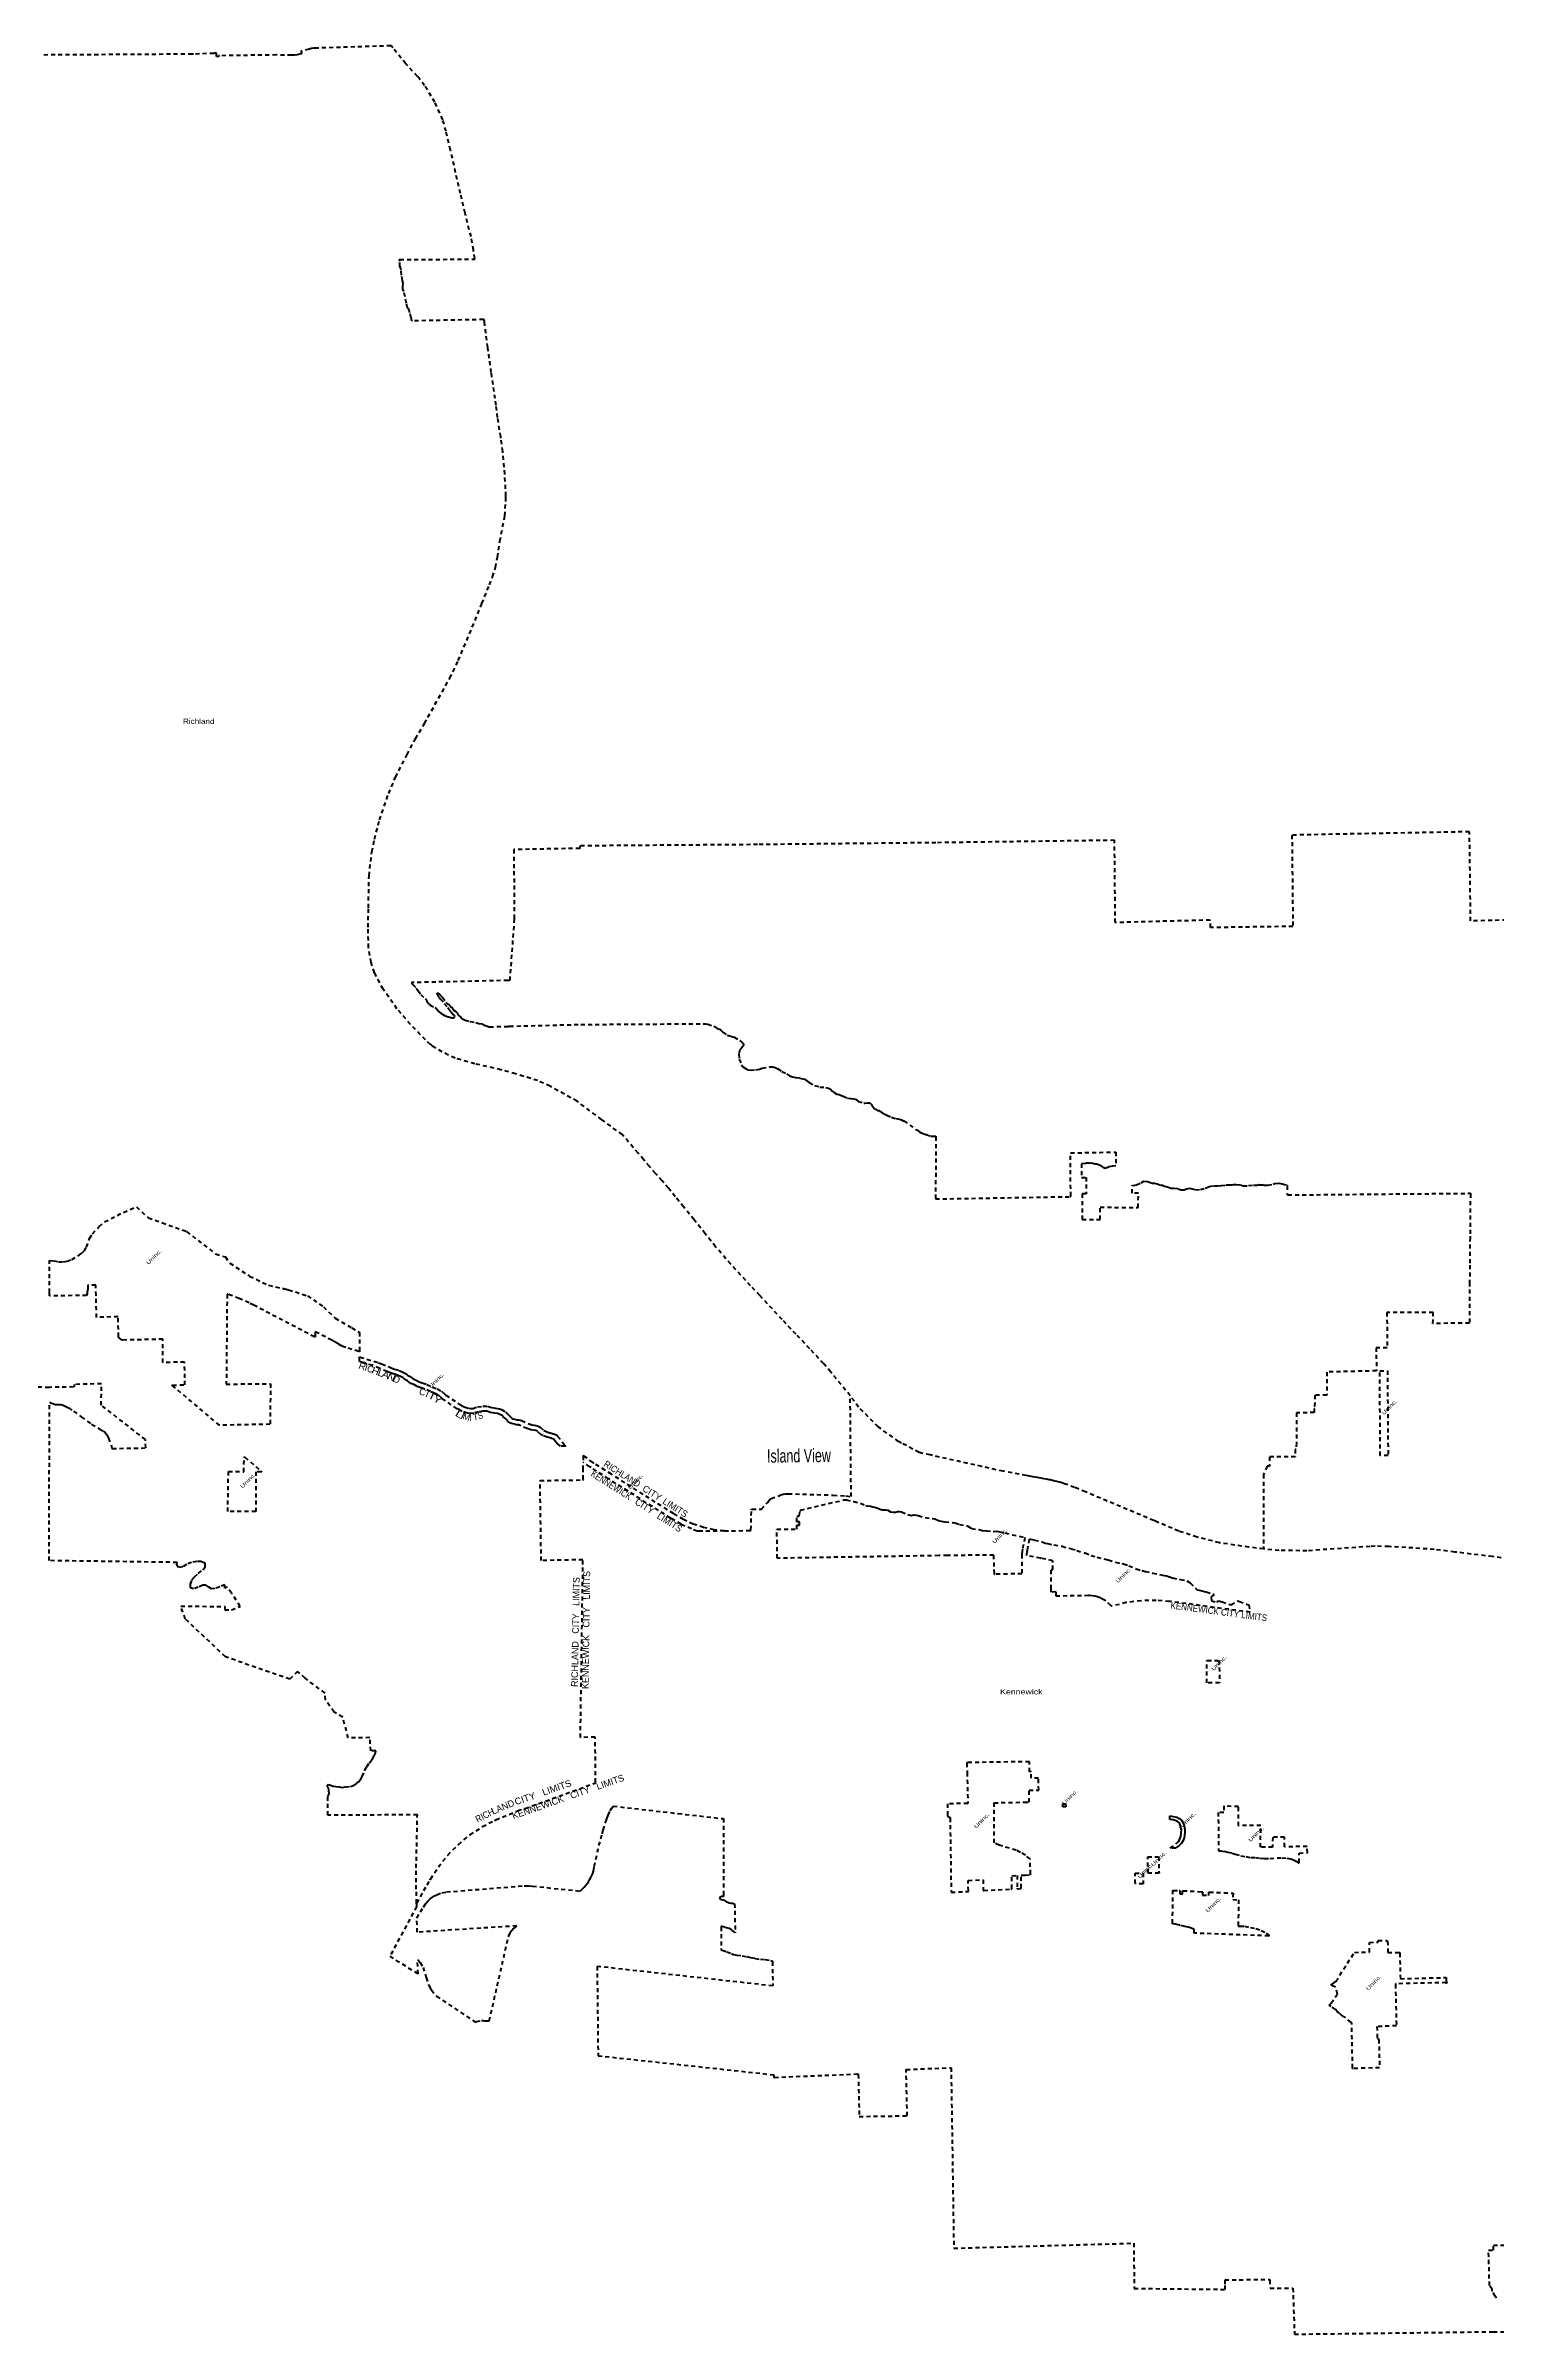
# Model space of a CAD drawing. Header units: feet. Extents: x -903180 to 1023491, y -707744 to 564635.
# Drawn here: x 429849 to 473327, y -484990 to -416418 of the extents above; entities that cross this region are included whole.
import ezdxf
from ezdxf.enums import TextEntityAlignment as Align

# ---------------------------------------------------------------- set-up
doc = ezdxf.new("R2010")
doc.units = ezdxf.units.FT
doc.header["$LTSCALE"] = 80
doc.header["$PDMODE"] = 32
doc.header["$PDSIZE"] = 40
doc.linetypes.add('SHORT_DASHED', pattern=[2.7, 1.5, -1.2])
doc.layers.add('13', color=7, linetype='SHORT_DASHED', lineweight=40)
for name, color, linetype in [('15', 7, 'Continuous'), ('16', 7, 'Continuous'), ('36', 7, 'Continuous')]:
    doc.layers.add(name, color=color, linetype=linetype)

msp = doc.modelspace()

# ---------------------------------------------------------------- linework, layer by layer
at = {"layer": '13'}
for p, q in [((440554.68, -423704.45), (440553.04, -423640.29)), ((442571.69, -445658.86), (442740.94, -445688.73)), ((454819.11, -448324.13), (454854.92, -448340.72)), ((465905.03, -450574.07), (466054.73, -450554.23)), ((441269.75, -456527.56), (441443.97, -456607.98)), ((456801.27, -460647.19), (457026.09, -460663.66)), ((450330.84, -472836.73), (450211.22, -472796.94))]:
    msp.add_line(p, q, dxfattribs=at)
for points in [[(440553.04, -423640.29), (440556.8, -423630.17), (440560.76, -423549.82), (440538.27, -423454.08), (440510.18, -423296.29), (440500.29, -423144.06), (440492.69, -423082.06), (440465.3, -423030.58), (440457.62, -422886.32), (440450.32, -422845.35), (440446.75, -422825.32), (440461.48, -422825.24), (442692.55, -422812.44), (442712.48, -422812.32), (442709.33, -422792.75), (442668.05, -422536.14), (442597.25, -422137.75), (442419.56, -421434.2), (442278.39, -420842.39), (441981.49, -419542.54), (441848.95, -418978.68), (441747.24, -418635.22), (441513.26, -418111.77), (441205.47, -417608.01), (440992.99, -417337.32), (440641.69, -416955.1), (440248.25, -416479.34), (440223.82, -416437.96), (440212, -416417.94), (440191.3, -416418.58), (437966.45, -416487.39), (437945.67, -416488.03), (437926.45, -416488.16), (437874.65, -416490.99), (437816.42, -416500.35), (437779.48, -416510.34), (437770.01, -416512.9), (437739.48, -416520.66), (437514.89, -416577.74), (437495.07, -416582.77), (437504.76, -416602.82), (437518.59, -416631.45), (437528.38, -416651.69), (437508.26, -416656.8), (437428.84, -416676.99), (437388.49, -416685.62), (437304.3, -416696.88), (437219.39, -416699.28), (436761.8, -416693.66), (435054.77, -416716.8), (435035.42, -416717.06), (435035.63, -416737.07), (434967.71, -416738.25), (434962.06, -416643.39), (434926.55, -416643.88), (434907.53, -416644.14), (434886.55, -416644.95), (434272.71, -416668.74), (434254.11, -416669.46), (434232.71, -416669.58), (429733.93, -416695.18)], [(453962.23, -456867.7), (453379.52, -456158.49), (453167.27, -455908), (452749.92, -455459.49), (452337.34, -455027.69), (451922.37, -454588.73), (451630.23, -454267.86), (451251.04, -453867.07), (450976.78, -453576.02), (450379.38, -452927.13), (449928.64, -452402.28), (449616.22, -452013.42), (449284.73, -451593.55), (448968.74, -451211.85), (448718.33, -450906.48), (448515.62, -450648.83), (448322.45, -450434.12), (448126.89, -450207.49), (447948.02, -449997.55), (447769.16, -449794.77), (447606.99, -449603.91), (447459.12, -449432.15), (447131.21, -449045.08), (446508.76, -448589.42), (445774.22, -448043.1), (444969.34, -447595.8), (444591.35, -447426.41), (443933.13, -447223.63), (443494.31, -447104.35), (442714.46, -446923.04), (442115.88, -446754.86), (441730.73, -446567.58), (441455.27, -446400.59), (441424.19, -446375.26), (441388.16, -446345.9), (441384.19, -446342.41), (441231.45, -446208.25), (440780.03, -445741.8), (440376.77, -445276.3), (439962.9, -444690.45), (439703.45, -444195.69), (439600.48, -443886.43), (439520.62, -443440), (439513.49, -442831.2), (439520.92, -442246.2), (439538.36, -441289.17), (439614.53, -440636.35), (439627.56, -440569.29), (439701.19, -440190.3), (439855.3, -439616.16), (439994.83, -439203.13), (440129.04, -438822.36), (440333.09, -438331.55), (440679.61, -437656.74), (440930.13, -437180.99), (441199.13, -436724.93), (441960.22, -435367.8), (442215.58, -434837.68), (442800.86, -433443.02), (442922.15, -433130.85), (443148.42, -432571.13), (443243.69, -432327), (443327.05, -432047.14), (443386.6, -431743.46), (443461.95, -431260.31), (443608.83, -430503.09), (443641, -429979.64), (443642.23, -429959.63), (443642.32, -429939.64), (443642.45, -429907.95), (443608.43, -429258.24), (443548.54, -428571.5), (443495.32, -428175.54), (443492.62, -428155.49), (443489.27, -428135.54), (443392.5, -427560.02), (443346.33, -427189.99), (443317.97, -426991.64), (443202.71, -426206.33), (443098.21, -425454.96), (442997.38, -424687.43), (442991.98, -424642.41), (442989.59, -424622.42), (442970.17, -424622.77), (440842, -424661.36), (440821.11, -424661.74), (440817.74, -424645.9), (440801.36, -424568.99), (440759.54, -424423.58), (440739.45, -424343.83), (440691.46, -424270.8), (440659.72, -424127.15), (440618.79, -423937.58), (440586.79, -423783.89), (440554.68, -423704.45)], [(475360.21, -442572.96), (472559.86, -442643.47), (472526.6, -439969.44), (467202.98, -440069.59), (467231.49, -442805.84), (464763.66, -442841.78), (464751.85, -442617.29), (461908.16, -442690.12), (461884.6, -440226.14), (456533.13, -440297.67), (451186.3, -440354.17), (445857.54, -440392.66), (445856.87, -440467.69), (443879.32, -440504.18), (443892.23, -442583.26), (443755.74, -444418.08), (443736.98, -444423.67), (443716.98, -444424.19), (443696.98, -444424.64), (440830.5, -444489.41), (440813.16, -444489.8), (440824.08, -444505.88), (440846.3, -444538.59), (440850.24, -444542.77), (440953.5, -444652.26), (440991.01, -444707.48), (441007.7, -444733.15), (441086.74, -444843.5), (441224.6, -444980.46), (441261.35, -445005.62), (441270.33, -445043.51), (441320.24, -445112.47), (441338.89, -445136.07), (441367.3, -445149.4), (441369.62, -445161.39), (441510.01, -445240.11), (441556.99, -445273.03), (441631.4, -445359.44), (441709.25, -445423.69), (441717.36, -445427.49), (441796.82, -445475.65), (441916.16, -445514.79), (442027.21, -445544.11), (442059.39, -445547.31), (442089.25, -445538.55), (442105.09, -445530.13), (442114.44, -445503.82), (442101.6, -445472.04), (442058.94, -445451.04), (442019.79, -445409.9), (441973.96, -445342.84), (441880.49, -445216.8), (441766.52, -445073.22), (441725.15, -445024.11), (441717.14, -445024.3), (441710.66, -445006.41), (441661.38, -444961.51), (441646.59, -444931.79), (441632.04, -444912.1), (441577.33, -444811.16), (441574.91, -444795.17), (441603.18, -444802.48), (441633.71, -444819.78), (441646.24, -444839.53), (441740.74, -444927.43), (441836.68, -445071.46), (441867.71, -445108.79), (441888.17, -445124.34), (441924.56, -445135.46), (441949.42, -445166.93), (441957.64, -445174.75), (441990.78, -445216.05), (442021.21, -445229.33), (442040.22, -445266.96), (442061.33, -445308.56), (442136.68, -445352.82), (442171.62, -445386.04), (442211.84, -445469.28), (442287.39, -445521.56), (442308.36, -445557.13), (442345.15, -445584.3), (442363.29, -445587.86), (442418.23, -445618.58), (442561.62, -445657.11), (442571.69, -445658.86)], [(442740.94, -445688.73), (442827.95, -445718.65), (442920.3, -445722.36), (442944.56, -445729.78), (442961, -445745.42), (442995.64, -445766.62), (443052.61, -445784.97), (443092.61, -445797.85), (443113.95, -445804.72), (443133.77, -445815.05), (443153.95, -445814.53), (443708.36, -445800.18), (443728.36, -445796.64), (443748.36, -445796.16), (445887.47, -445744.81), (449591, -445722.02), (449611, -445721.9), (449631, -445724.39), (449634.56, -445724.49), (449695.36, -445731.47), (449877.03, -445796.93), (449895.59, -445808.41), (449979.05, -445862.72), (450043.54, -445886.85), (450091.1, -445921.26), (450145.05, -445975.47), (450270.61, -446061.6), (450389.35, -446099.67), (450404.57, -446105.45), (450486.07, -446122.11), (450653.91, -446225.56), (450673.29, -446236.19), (450742.23, -446301.28), (450759.2, -446325.41), (450765.71, -446357.45), (450757.82, -446391.42), (450690.88, -446459.91), (450651.88, -446507.06), (450621.02, -446630.45), (450635.63, -446782.72), (450705.17, -446950.68), (450746.13, -447013.36), (450839.95, -447076.14), (450885.52, -447101.15), (450969.29, -447118.29), (451129.04, -447104.18), (451241.76, -447079.89), (451323.12, -447051.48), (451548.36, -447017.43), (451634.15, -447009.72), (451717.55, -447035.93), (451789.63, -447070.42), (451911.35, -447152.55), (452056.87, -447223.2), (452144.98, -447278.43), (452228.98, -447317.38), (452325.25, -447335.44), (452442.36, -447345), (452454.24, -447348.74), (452546.92, -447368.78), (452590.93, -447384.94), (452660.72, -447433.75), (452733.41, -447486.87), (452896.7, -447570.51), (453056.27, -447618.38), (453218.46, -447628.03), (453313.4, -447650.86), (453367.14, -447681.31), (453425.3, -447743.03), (453479.38, -447785.3), (453556.36, -447830.25), (453635.74, -447846.48), (453737.33, -447888.95), (453752, -447897.01), (453878.36, -447948.26), (453966.31, -447960.51), (453995.84, -447958.07), (454074.47, -447970.1), (454108.34, -447978.6), (454118.4, -447984.55), (454206.48, -448047.74), (454372.47, -448103.04), (454402.98, -448100.8), (454474.86, -448092.84), (454517.49, -448092.44), (454537.17, -448092.25), (454557.49, -448102.67), (454559.82, -448104.22), (454583.17, -448120.68), (454608.08, -448148.95), (454614.18, -448164.17), (454688.21, -448267.7), (454747.24, -448291.8), (454779.63, -448324.17), (454819.11, -448324.13)], [(454854.92, -448340.72), (454871.72, -448348.62), (454915.72, -448394.88), (454961.15, -448407.81), (455060.81, -448457.56), (455195.37, -448525.78), (455334.63, -448565.78), (455389.08, -448567.74), (455443.47, -448582.99), (455502.18, -448597.22), (455550.36, -448629.28), (455568.68, -448631.11), (455928.48, -448887.67), (455975.2, -448913.38), (456046.44, -448973.74), (456119.36, -449002.32), (456239.04, -449045.54), (456370.68, -449086.58), (456401.12, -449095.23), (456511.7, -449091.32), (456531.72, -449090.42), (456531.58, -449114.06), (456520.39, -450972.69), (460552.26, -450903.8), (460572.27, -450903.46), (460572.15, -450882.04), (460565.21, -449592.84), (461920.12, -449566.59), (461921.05, -449977.15), (461827.38, -449988.24), (461728.05, -450011.17), (461688.33, -450027.07), (461607.5, -450060.29), (461600.77, -450059.11), (461557.05, -450025.37), (461495.75, -449993.17), (461430.65, -449959.84), (461348.08, -449932.3), (461306.37, -449929.42), (461262.29, -449915.14), (461201.57, -449899.06), (461151.08, -449908.25), (461124.25, -449904.75), (461045.13, -449899.8), (461016.38, -449908.26), (460894.81, -449922.67), (460894.54, -450328.28), (461039.54, -450325.97), (461039.09, -450821.04), (460911.26, -450823.08)], [(462600.38, -450796.18), (462412.82, -450799.17), (462411.62, -450558.79), (462457.56, -450566.49), (462547.19, -450551.47), (462684.45, -450486.17), (462762.15, -450434.86), (462764.41, -450434.4), (462845.06, -450448.82), (462870.3, -450442.48), (462879.65, -450445.46), (462950.05, -450479.3), (463028.27, -450498.11), (463080.75, -450500.08), (463161.64, -450518.95), (463285.03, -450558.49), (463323.18, -450558.47), (463382.72, -450588.18), (463515.72, -450625.47), (463580.89, -450650.49), (463660.27, -450650.43), (463790.67, -450664.41), (463876.06, -450696.35), (463948.36, -450696.29), (463976.03, -450696.27), (464038.7, -450670.67), (464093.46, -450660.66), (464143.72, -450652.68), (464176.15, -450663.88), (464313.24, -450698.61), (464457.67, -450691.14), (464604.52, -450650.34), (464717.15, -450603.6), (464853.15, -450576.98), (464931.78, -450575.31), (464965.21, -450581.97), (465095.95, -450570.39), (465227.75, -450552.97), (465236.41, -450550.49), (465320.62, -450548.7), (465413.43, -450548.62), (465449.48, -450540.11), (465530.59, -450536.78), (465628.16, -450551.43), (465692.42, -450560.07), (465744.43, -450578.93), (465905.03, -450574.07)], [(466054.73, -450554.23), (466148.66, -450556.38), (466200.54, -450539.04), (466224.31, -450546.53), (466279.97, -450544.25), (466318.07, -450551.84), (466332.41, -450551.83), (466366.5, -450559.82), (466484, -450559.72), (466636.29, -450530.04), (466694.78, -450507.7), (466806.33, -450494.72), (466905.83, -450519.93), (467036.83, -450555.75), (467043.48, -450556.49), (467063.49, -450562.92), (467063.27, -450583.58), (467060.6, -450832.12), (467060.39, -450852.11), (467079.3, -450851.94), (472531.8, -450803.26), (472551.79, -450803.08), (472551.63, -450821.84), (472541.05, -452083.86), (472540.88, -452103.86), (472540.72, -452123.86), (472534.14, -452960.93), (472529.04, -453451.1), (472528.83, -453471.1), (472522.51, -454689.88), (471429.37, -454705.22), (471435.8, -454371.46), (470051.07, -454376.85), (470057.34, -455429.39), (469728.75, -455431.72), (469736.04, -456124.1), (468248.51, -456159.25), (468245.69, -456848.09), (467889.85, -456853.46), (467882.34, -457254), (467872.01, -457254.61), (467871.58, -457373.36), (467335.72, -457384.2), (467334.98, -458277.83), (467334.45, -458477.87), (467304.45, -458478.34), (467303.87, -458694.91), (466534.55, -458703.34), (466535.24, -458978.35), (466460.25, -458979.37), (466345.89, -459230.94), (466351.53, -461460.2)], [(460911.26, -450823.08), (460917.75, -451587.47), (461455.64, -451585.01), (461455.64, -451221.41), (462593.64, -451227.28), (462600.38, -450796.18)], [(435053.72, -457753.95), (433652.01, -456567.79), (433632.57, -456551.34), (433652.01, -456550.95), (434013.64, -456543.79), (434011.88, -455861.52), (433358.79, -455872.08), (433361.54, -455176.27), (432150.01, -455199.91), (432128.93, -455200.32), (432110.01, -455184.22), (432050.28, -455133.39), (432031.24, -455117.19), (432030.74, -455096.37), (432016.38, -454501.17), (431371.5, -454521.32), (431356.39, -453861.33), (431349.63, -453557.38), (431113.3, -453559.97), (431111.56, -453614.05), (431107.07, -453670.72), (431101.58, -453713.97), (431094.17, -453763.56), (431086.31, -453800.87), (431077.9, -453839.02), (431071.3, -453864.49), (429964.3, -453876.77), (429963.44, -453815.51), (429963.16, -453795.51), (429963.16, -453775.51), (429963.34, -452818.46), (430087.66, -452826.75), (430226.33, -452853.43), (430379.52, -452853.43), (430489.8, -452835.04), (430625.37, -452787.85), (430812.17, -452685.9), (430898.86, -452616.51), (430995.33, -452532.03), (431065.78, -452416.66), (431163.95, -452152.62), (431249.21, -452019.91), (431451.22, -451798.6), (431612.13, -451660.81), (432175.07, -451374.04), (432564.38, -451209.06), (432923.99, -451536.18), (434072.29, -451949.18), (434938.63, -452619.79), (435232.06, -452708.46), (435362.87, -452893.29), (435959.23, -453286.8), (436527.39, -453557.82), (436970.94, -453659.22), (436990.94, -453663.8), (437010.94, -453668.37), (437126.14, -453694.7), (437691.22, -453874.48), (438173.01, -454201.68), (438524.01, -454549.03), (439019.37, -454831.87), (439250.89, -454970.55), (439251.14, -455527.83), (439251.15, -455548.61), (439231.15, -455542.49), (438839.41, -455422.8), (438820.75, -455417.1), (438799.41, -455409.38), (438775.85, -455400.85), (438696.13, -455364.44), (438640.66, -455331.7), (438620.7, -455319.92), (438600.66, -455307.09), (438579.15, -455293.31), (438462.42, -455229.42), (438440.84, -455217.6), (438422.42, -455207.98), (437947.08, -454959.69), (437927.08, -454949.24), (437927.09, -454970.82), (437927.15, -455096.94), (437927.16, -455118.52), (437904.13, -455106.49), (436126.72, -454178.04), (436106.72, -454167.54), (436086.72, -454157.08), (435946.76, -454083.9), (435683.46, -453973.1), (435666.35, -453965.9), (435643.46, -453957.18), (435302.95, -453827.38), (435284.52, -453820.36), (435284.34, -453839.76), (435260.23, -456520.22), (436583.89, -456508.64)], [(445435.11, -458382.24), (445415.58, -458382), (445274.98, -458380.21), (445219.72, -458333.02), (445164.51, -458289.23), (445119.28, -458231.1), (445105.77, -458201.82), (445090.35, -458184.85), (445078.79, -458173.45), (445006.22, -458145.49), (445002.24, -458143.96), (444879.8, -458110.79), (444746.37, -458060.25), (444692.01, -458029.72), (444584.88, -457933.96), (444540.11, -457912.69), (444460.88, -457895.68), (444389.46, -457885.7), (444283.46, -457853.41), (444049.93, -457753.89), (444039.46, -457750.01), (444019.44, -457742.58), (443999.46, -457743.72), (443995.58, -457743.94), (443987.71, -457745.23), (443969.45, -457748.21), (443947.71, -457740.58), (443903.37, -457725.03), (443809.28, -457702.76), (443755.15, -457677.48), (443702.48, -457642.94), (443689.01, -457613.88), (443638.08, -457563.72), (443634.88, -457560.57), (443558.02, -457499.6), (443532.29, -457465.87), (443440.64, -457419.21), (443410.52, -457405.92), (443302.51, -457386.6), (443183.13, -457370.74), (443071, -457334.91), (442954.74, -457333.99), (442822.22, -457349.7), (442679.09, -457395.18), (442587.74, -457403.26), (442485.88, -457387.81), (442333.89, -457344.98), (442224.87, -457282.96), (442208.7, -457273.76), (442184.87, -457257.74), (441716.95, -456943.24), (441716.5, -456942.8), (441623.82, -456857.01), (441516.57, -456801.69), (441383.25, -456745.16), (441215.27, -456667.62), (441091.42, -456628), (440980.95, -456594.24), (440882.87, -456536.8), (440790.5, -456497.73), (440694.24, -456426.15), (440692.88, -456425.26), (440615.8, -456384.16), (440566.9, -456336), (440482.53, -456297.27), (440389.25, -456248.66), (440261.13, -456213.36), (440172.95, -456186.11), (440079.32, -456143.27), (439858.18, -456052.73), (439640.88, -455954.84), (439474.76, -455919.39), (439403.27, -455881.84), (439271.28, -455845.11), (439251.28, -455839.54), (439251.27, -455821.29), (439251.23, -455726.21), (439251.22, -455705.48), (439271.22, -455711.59), (439818.96, -455878.94), (439917.42, -455914.89), (440138.96, -456005.61), (440226.51, -456045.67), (440303.21, -456069.36), (440444.45, -456108.28), (440548.53, -456162.51), (440653.4, -456210.66), (440705.56, -456262.02), (440769.48, -456296.1), (440780.22, -456303.15), (440865.54, -456366.61), (440950.27, -456402.44), (441041.59, -456455.92), (441136.2, -456484.84), (441269.75, -456527.56)], [(439747.2, -467512.82), (439591.58, -467513.71), (439563.81, -467113.83), (438917.34, -467122.12), (438749.36, -466500.37), (438488.83, -466347.96), (438234.16, -465981.54), (438220.2, -465777.8), (437623.86, -465332.49), (437399.5, -465132.14), (437164.44, -465364.36), (435234.07, -464691.71), (434032.15, -463559.36), (433897.95, -463170.82), (435219.63, -463185.28), (435219, -463286.58), (435418.94, -463284.69), (435676.47, -463180.21), (435420.84, -462782.6), (435276.86, -462596.07), (435216.15, -462634.46), (435214.4, -462531.64), (435067.64, -462593.75), (434931.12, -462640.08), (434820.45, -462657.91), (434737.1, -462601.1), (434651.71, -462542.31), (434556.99, -462543.84), (434416.58, -462602.27), (434278.06, -462650.64), (434191.01, -462619.96), (434187.77, -462519.73), (434230.49, -462386.66), (434312.09, -462299.09), (434421.69, -462195.03), (434557.46, -462086.53), (434629, -462001.13), (434627.63, -461888.84), (434516.16, -461840.5), (434374.97, -461834.76), (434216.08, -461865.4), (434071.64, -461923.91), (433957.58, -461993.94), (433822.84, -462020.19), (433773.48, -461940.75), (433786.89, -461863.02), (429948.28, -461810.01), (429961.57, -457064.39), (429995.38, -457078.89), (430064.22, -457104.68), (430108.1, -457119.18), (430144.5, -457127.74), (430197.47, -457129.65), (430217.41, -457131.06), (430250.42, -457130.66), (430296.31, -457132.67), (430308.39, -457135.09), (430315.23, -457135.49), (430338.98, -457140.73), (430366.36, -457150), (430430.77, -457182.59), (430526.19, -457235.41), (430682.52, -457330.89), (430914.99, -457500.53), (431221.76, -457724.52), (431453.01, -457856.05), (431568.74, -457927.15), (431627.62, -457969.82), (431678.37, -458036.86), (431724.57, -458141.48), (431822.44, -458386.31), (431825.08, -458450.23), (431845.78, -458449.89), (432847.1, -458433.6), (432835.21, -458183.36), (431511.48, -457149.83), (431519.42, -456508.9), (430700.52, -456529.05), (430699.69, -456585.19), (430699.39, -456605.17), (430678.16, -456605.53), (429962.25, -456617.81), (429949.39, -456619.04), (428667.57, -456605.49)], [(436583.89, -456508.64), (436574.79, -457723.56), (435053.72, -457753.95)], [(441443.97, -456607.98), (441580.33, -456665.79), (441710.74, -456733.07), (441800.26, -456815.93), (441816.8, -456831.4), (441840.26, -456847.08), (442269.86, -457134.21), (442287.58, -457146.06), (442309.86, -457158.73), (442392.17, -457205.56), (442517.6, -457240.91), (442592.44, -457252.26), (442649.41, -457247.22), (442790.4, -457202.42), (442946.46, -457183.93), (443094.96, -457185.09), (443216.09, -457223.8), (443325.61, -457238.36), (443454.62, -457261.42), (443505, -457283.65), (443630.83, -457347.71), (443665.92, -457393.74), (443734.36, -457448.03), (443743.3, -457456.82), (443813.65, -457526.1), (443820.56, -457541), (443828.39, -457546.14), (443858.8, -457560.34), (443945.59, -457580.87), (443951.97, -457583.11), (443973.38, -457590.63), (443991.97, -457589.28), (444030.27, -457586.61), (444105.45, -457614.51), (444334.86, -457712.27), (444421.9, -457738.78), (444487.04, -457747.88), (444588.67, -457769.71), (444668.74, -457807.72), (444779.77, -457906.96), (444810.03, -457923.97), (444926.08, -457967.93), (445037.02, -457997.98), (445060.7, -458005.74), (445077.02, -458012.02), (445144.99, -458038.21), (445165, -458047.17), (445179.46, -458067.17), (445189.2, -458080.64), (445418.81, -458362.25), (445435.11, -458382.24)], [(450190.81, -460918.88), (450966.77, -460907.19), (450986.75, -460906.89), (450987.18, -460885.89), (450999.47, -460290.23), (450999.89, -460269.69), (451019.88, -460269.77), (451298.97, -460270.84), (451482, -460064.48), (451554.87, -459978.84), (451576.08, -459955.29), (451592.89, -459949.16), (451821.21, -459865.8), (451885.72, -459840.61), (451952.5, -459822.3), (452020.84, -459811.07), (452062.04, -459808.42), (452082.04, -459807.14), (452102.04, -459805.79), (453412.74, -459846.61), (453439.63, -459847.44), (453452.74, -459848.15), (453830.56, -459868.58), (453989.69, -459889.03), (453962.23, -456867.7)], [(466351.53, -461460.2), (465915.66, -461408.22), (465027.41, -461273.17), (464360.43, -461107.04), (463808.09, -460923.23), (463112.59, -460631.57), (463059.84, -460609.34), (461014.77, -459750.24), (460689.82, -459617.7), (460389.47, -459506.34), (460308.44, -459476.45), (460237.1, -459459.22), (460153.59, -459438.88), (460058.51, -459415.73), (459957.16, -459391.76), (459926.14, -459384.08), (459846.99, -459369.94), (459766.97, -459355.4), (459689.79, -459341.4), (459627.61, -459330.63), (459573.63, -459320.93), (459499.41, -459307.74), (459433.66, -459296.03), (459347.05, -459280.82), (459238.43, -459261.02), (458549.74, -459131.27), (457905.23, -458989.96), (456354.29, -458642.58), (456028.36, -458569.41), (455502.77, -458286.61), (455412.96, -458240.67), (454806.23, -457806.79), (454213.79, -457210.58), (453962.23, -456867.7)], [(450190.81, -460918.88), (450178.7, -460917.51), (449880.79, -460883.91), (449565.3, -460814.52), (449258.8, -460712.52), (448964.63, -460579.05), (448704.86, -460426.6), (448686.18, -460415.64), (448664.86, -460402.1), (446805.58, -459221.74), (446289.45, -458895.58), (446273.04, -458885.15), (446249.45, -458868.14), (445981.02, -458674.61), (445961.05, -458659.87), (445960.74, -458681.72), (445958.19, -458860.52)], [(440965.38, -472094.7), (440977.43, -472072.85), (441276.92, -471530.01), (441361.98, -471385.43), (441374.28, -471364.52), (441386.54, -471345.43), (441617.89, -470985.07), (441899.85, -470633.13), (442217.05, -470312.59), (442566.02, -470026.97), (442942.94, -469779.38), (443295.36, -469595.87), (443315.79, -469585.23), (443335.36, -469577.19), (443987.21, -469309.14), (444188.89, -469241.76), (444219.87, -469235.16), (446309.34, -468477.4), (446329.34, -468469.92), (446330.88, -468449.92), (446317.79, -467103.33), (445875.41, -467105.57), (445950.71, -461784.39), (444699.28, -461807.93), (444665.42, -459408.27), (445943.09, -459391.64), (445963.02, -459391.38), (445962.45, -459371.38), (445955.3, -459118.54), (445954.78, -459100.16), (445955.08, -459078.54), (445958.19, -458860.52)], [(450190.81, -460918.88), (449417.91, -460930.52), (449398.86, -460930.81), (449377.91, -460923.35), (449204.08, -460861.48), (448894.66, -460721.09), (448619.1, -460559.38), (448599.1, -460549.88), (448579.1, -460537.18), (446719.96, -459356.9), (446192.93, -459023.85), (446172.92, -459010.49), (446152.93, -458996.52), (445979.7, -458875.54), (445958.19, -458860.52)], [(459107.31, -461629.31), (459109.94, -462200.51), (458303.25, -462221.23), (458283.34, -462221.74), (458282.74, -462198.26), (458268.52, -461641.95), (456874.56, -461657.39), (456616.08, -461660.25), (451777.35, -461738.05), (451763.89, -460871.81), (452361.45, -460862.3), (452364.33, -460750.17), (452446.24, -460748.34), (452442.21, -460648.42), (452360.5, -460650.32), (452358.6, -460480.17), (452433.95, -460478.28), (452460.36, -460338.41), (452474.64, -460296.87), (453775.2, -459992.3), (453795.15, -459987.6), (453815.2, -459989.45), (453843.25, -459992.02), (454068.29, -460036.57), (454273.3, -460087.27), (454420.25, -460154.43), (454468.52, -460170.14), (454570.9, -460179.46), (454642.67, -460202.55), (454731.66, -460222.33), (454790.99, -460242.1), (454862.49, -460271.67), (454918.8, -460289.33), (455045.21, -460292.45), (455089.42, -460302.17), (455165.96, -460343.75), (455174.04, -460349.71), (455255.72, -460360.76), (455285.39, -460360.76), (455324.58, -460360.69), (455394.64, -460340.15), (455442.76, -460335.8), (455497.05, -460351.47), (455694.21, -460426.29), (455788.71, -460453.71), (455832.76, -460443.37), (455882.84, -460433), (456001.43, -460462.25), (456206.5, -460520.98), (456433.39, -460547.47), (456499.68, -460559.04), (456590.27, -460600.52), (456600.35, -460606.47), (456688.79, -460629.91), (456801.27, -460647.19)], [(457026.09, -460663.66), (457102.43, -460679.17), (457241.19, -460722.33), (457444.09, -460761.01), (457484.31, -460772.77), (457564.97, -460828.36), (457599.18, -460842.16), (457814.13, -460880.77), (457930.66, -460904.02), (458053.14, -460917.21), (458245.89, -460937.93), (458261.93, -460937.81), (458356.17, -460931.13), (458444.54, -460944.56), (458605.31, -460981.54), (458816.35, -461034.21), (459029.32, -461074.85), (459195.4, -461118.9), (459125.65, -461467.64), (459115.37, -461527.29), (459108.25, -461614.87), (459107.31, -461629.31)], [(459253.16, -461658.2), (459254.83, -461624.72), (459263.85, -461548.91), (459273.13, -461495.1), (459339.83, -461161.58), (459363.04, -461168.78), (459487.59, -461191.98), (459692.55, -461234.68), (459805.26, -461284.03), (459877.6, -461299.57), (460070.47, -461336.33), (460311.54, -461380.78), (460574.87, -461451.14), (460586.92, -461453.06), (460753.83, -461506.05), (460970.99, -461572.72), (461001.11, -461576.52), (461180.22, -461651.49), (461357.19, -461708.42), (461696.83, -461788.28), (461915.97, -461850.93), (462102.91, -461899.77), (462157.14, -461909.42), (462314.02, -461962.47), (462537.43, -462059.18), (462704.32, -462110.17), (462808.81, -462133.51), (463015.79, -462180.2), (463035.9, -462186.08), (463232.79, -462224.82), (463319.23, -462248.29), (463443.77, -462269.49), (463534.21, -462290.92), (463624.77, -462328.39), (463862.55, -462373.56), (464055.37, -462415.58), (464154.25, -462474.91), (464361.89, -462687.5), (464425.96, -462695.85), (464552.59, -462729.06), (464572.67, -462730.93), (464636.96, -462744.52), (464830.02, -462807.36), (464875.39, -462820.58), (464784.29, -462899.15), (464788.45, -463011.36), (464958.74, -463061.24), (464967.05, -463036.3), (465004.43, -463011.36), (465112.42, -463040.46), (465374.09, -463131.89), (465578.31, -463017.93), (465630.16, -463034.44), (465843.41, -463115.19), (465907.7, -463137.71)], [(469547.12, -461385.59), (467815.37, -461502.51), (467652.5, -461515.39), (466816.76, -461502.53), (466351.53, -461460.2)], [(483363.89, -465709.16), (483183.58, -465576.42), (482624.92, -465095.48), (482002.16, -464635.86), (481025.4, -464100.28), (480228.62, -463714.38), (478691.2, -463040.2), (477701.5, -462684.07), (475782.28, -462145), (475127.88, -462002.87), (473905.45, -461788.84), (473217.17, -461690.5), (472082.52, -461551.24), (471470.25, -461476.08), (470615.11, -461416.75), (470107.18, -461390.1), (469697.94, -461378.17), (469547.12, -461385.59)], [(465907.7, -463137.71), (465950.29, -463354.67), (463567.84, -463034.5), (463547.97, -463031.83), (463527.84, -463030.29), (463129.78, -462999.92), (462681.58, -463011.2), (462237.02, -463069.27), (461815.75, -463169.96), (461795.94, -463174.69), (461775.75, -463155.52), (461620.27, -463023.25), (461601.22, -463007.05), (461580.27, -462993.6), (461528.45, -462960.63), (461453.9, -462923.53), (461375.88, -462894.42), (461295.25, -462873.63), (461212.89, -462861.38), (461149.1, -462858.64), (461129.68, -462857.8), (461109.1, -462858.16), (460139.84, -462874.97), (460139.28, -462748.48), (459989.29, -462751.9), (459988.84, -462651.88), (459986.96, -462080.24), (460040.55, -462080.44), (460035.29, -461812.03), (459684.53, -461743.63), (459664.54, -461739.67), (459253.16, -461658.2)], [(440965.38, -472094.7), (440964.9, -472072.85), (440955.71, -471659.06), (440952.91, -471019.4), (440988.32, -469427.53), (438300.2, -469437.91), (438299.15, -468880.82), (438342.49, -468797.86), (438330.51, -468688.26), (438321.96, -468616.34), (438290.29, -468582.95), (438294.57, -468535.86), (438321.96, -468521.3), (438384.43, -468533.29), (438459.75, -468563.26), (438540.42, -468578.83), (438646.54, -468585.68), (438742.39, -468602.8), (438838.23, -468585.68), (438982.01, -468575.4), (439047.05, -468554.85), (439166.86, -468486.36), (439218.21, -468438.41), (439218.21, -468438.41), (439290.09, -468359.64), (439331.17, -468274.03), (439406.48, -468099.36), (439468.1, -467989.77), (439543.41, -467880.18), (439594.75, -467821.96), (439656.37, -467732.92), (439690.6, -467657.57), (439731.68, -467578.8), (439747.2, -467512.82)], [(440965.38, -472094.7), (440965.59, -472176.89), (440163.32, -473664.8), (441009.03, -474189.67), (440992.52, -473763.94), (441074, -473850.21), (441160.93, -473998.08), (441252.24, -474303.96), (441325.81, -474521.3), (441366.91, -474608.8), (441406.94, -474673.61), (441539.98, -474837.85), (441558.45, -474862.54), (442721.8, -475636.85), (442756.78, -475623.45), (442910.78, -475591.88), (442959.28, -475591.88), (443000.11, -475601.42), (443064.84, -475603.39), (443126.59, -475601.24), (443142.7, -475599.45), (443717.04, -473085.07), (443741.07, -473024.12), (443767.05, -472968.04), (443801.22, -472913.33), (443828.56, -472877.77), (443853.17, -472853.15), (443885.97, -472821.69), (443926.62, -472787.76), (443964.61, -472755.78), (440982.44, -472942.69), (440972.97, -472520.07), (441168.85, -472195.03), (441229.25, -472096.9), (441305.4, -472009.21), (441370.05, -471947.39), (441440.45, -471891.32), (441502.23, -471852.51), (441566.88, -471819.44), (441722.05, -471761.94), (441859.97, -471736.06), (444192.14, -471553.59), (444314.61, -471549.89), (444441.05, -471561.39), (445863.16, -471711.33), (445903.28, -471676.04), (445945.66, -471637.23), (445992.35, -471589.79), (446036.89, -471538.03), (446079.28, -471484.12), (446117.35, -471432.37), (446160.09, -471358.7), (446190.26, -471308.38), (446218.99, -471243.69), (446246.29, -471180.43), (446268.2, -471117.54), (446291.32, -470971.62), (446430.88, -470349.53), (446531.11, -469993.31), (446561.31, -469884.04), (446627.4, -469654.02), (446663.31, -469543.32), (446710.01, -469436.23), (446764.6, -469311.15), (446806.27, -469234.96), (446857.25, -469163.91), (448801.99, -469388.07), (450160.51, -469540.72), (450163.79, -471752.38), (450164.89, -471877.68), (450110.22, -471876.77), (450082.04, -471884.12), (450056.31, -471893.93), (450050.19, -471906.19), (450048.96, -471925.81), (450053.86, -471940.52), (450066.11, -471950.33), (450073.47, -471955.23), (450116.35, -471966.26), (450148.2, -471976.07), (450189.86, -471988.33), (450213.14, -472001.82), (450231.52, -472017.75), (450246.22, -472028.79), (450294, -472044.73), (450334.43, -472061.89), (450395.69, -472071.7), (450436.12, -472077.83), (450497.73, -472090.93), (450513.78, -472941.97), (450514.21, -472964.69), (450494.16, -472942.47), (450492.39, -472940.51), (450395.41, -472862.53), (450330.84, -472836.73)], [(450211.22, -472796.94), (450118.72, -472772.62), (450098.73, -472767.36), (450098.44, -472787.89), (450088.86, -473472.29), (450128.01, -473484.1), (450261.72, -473530.3), (450408.85, -473582.77), (450466.62, -473606.9), (450564.13, -473630.83), (450724.12, -473648.73), (450861.48, -473673.57), (450981.55, -473704.75), (451115.95, -473728.83), (451274.22, -473753.07), (451274.95, -473753.19), (451413.71, -473757.99), (451571.56, -473794.68), (451611.03, -473806.41), (451631.64, -473810.56), (451631.89, -473830.44), (451641.15, -474552.89), (446376.18, -473969.27), (446405.3, -476643.86), (451672.88, -477218.18), (451673.77, -477272.82), (451674.02, -477293.59), (451694.01, -477292.78), (454183.15, -477192.11), (454204.4, -477191.25), (454204.84, -477211.3), (454231.84, -478463.87), (455670.88, -478446.54), (455638.86, -477059.17), (456985.38, -477003.72), (457067.91, -482412.63), (462463.17, -482262.85), (462473.93, -483617.41), (465197.46, -483646.63), (465197.49, -483487.68), (465200.11, -483361.9), (465193.82, -483355.66), (466519.07, -483354.52), (466539.07, -483354.5), (466539.81, -483374.49), (466548.46, -483608.34), (467231.71, -483607.75), (467279.1, -484990.15), (473214.48, -484915.25), (473236, -484914.98), (473568.1, -484913.42)], [(473336.6, -483909.65), (473299.08, -483844.8), (473204.11, -483696.14), (473202.26, -483643.7), (473124.53, -483533.59), (473097.84, -482469.23), (473247.66, -482470.16), (473242.03, -482320.12), (475487.8, -482334.03)]]:
    msp.add_lwpolyline(points, dxfattribs=at)
for points in [[(469837.39, -456123.34), (470064.99, -456120.65), (470085.09, -458655.15), (469849.16, -458663.8)], [(436141.29, -459145.8), (436141.36, -460336.27), (435306.32, -460341.49), (435323.89, -459135.76), (435783.17, -459145.58), (435796.66, -458720.06), (435797.37, -458697.64), (435817.29, -458714.49), (436306.39, -459128.36), (436325.9, -459144.87), (436306.39, -459144.97)], [(464650.16, -464804.98), (464670.16, -464804.73), (465023.58, -464800.34), (465031.88, -465468.3), (464654.36, -465472.35), (464650.29, -464825.13)], [(456987.77, -471746.76), (457483.79, -471720.68), (457504.3, -471719.6), (457504.11, -471699.63), (457501.21, -471389.71), (457942.99, -471374.78), (457950.02, -471676.2), (457950.49, -471696.14), (457969.35, -471695.15), (458787.29, -471652.13), (458808.42, -471651.02), (458808.51, -471631.08), (458810.23, -471252.71), (458968.95, -471243.37), (458965.69, -471622.82), (458965.52, -471642.76), (458984.43, -471641.77), (459064.49, -471637.55), (459086.6, -471636.39), (459086.68, -471616.5), (459088.08, -471236.73), (459206.53, -471230.67), (459367.36, -471225.33), (459366.13, -471198.23), (459353.21, -470745.81), (459214.24, -470634.09), (459066.15, -470555.35), (458941.38, -470486.75), (458429.44, -470337.29), (458277.94, -470262.4), (458274.43, -469139.78), (458274.43, -469064.78), (459178.82, -469047.86), (459326.36, -469048.18), (459323.56, -468690.05), (459611.59, -468689.62), (459604.98, -468329.85), (459389.86, -468333.03), (459388.17, -468133.03), (459338.18, -468133.76), (459335.64, -467833.77), (457471.45, -467861.27), (457459.78, -467861.44), (457460.18, -467881.56), (457465.75, -468161.37), (457487.16, -469083.17), (456876.85, -469097.71), (456878.86, -469449.07), (456879.13, -469469.92), (456897.15, -469477.61), (456936.78, -469494.53), (456956.78, -469503.07), (456957.06, -469522.91)], [(460354.55, -469189.05), (460340.57, -469189.35), (460337.22, -469094.79), (460420.36, -469093.59), (460421.91, -469187.6)], [(463551.31, -470425.48), (463754.46, -470280.33), (463798.86, -470226.1), (463832.13, -470173.91), (463871.39, -470074.58), (463885.37, -469971.28), (463889.26, -469879.04), (463875.98, -469802.88), (463844.11, -469700.38), (463824.19, -469667.64), (463762.43, -469618.63), (463704.62, -469591.72), (463638, -469577.78), (463576.31, -469568.88), (463542.36, -469566.21), (463544.79, -469458.65), (463645.91, -469473.49), (463755.15, -469497.33), (463823.75, -469535.96), (463890.79, -469591.3), (463941.46, -469662.39), (463973.97, -469758.56), (463991.34, -469863.8), (463992.51, -469950.02), (463983.54, -470033.25), (463972.57, -470116.48), (463941.36, -470197.74), (463893.97, -470272.03), (463822.08, -470343.51), (463718.14, -470421.24)], [(467416.25, -470876.04), (467422.1, -470856.08), (467422.1, -470572.19), (467664.95, -470565.36), (467660.7, -470372.87), (466979.77, -470385.35), (466982.32, -470094.36), (466625.9, -470096.09), (466622.46, -470391.98), (466259.51, -470393.17), (466269.3, -469741.9), (465598.88, -469753.27), (465601.31, -469174.39), (465164.52, -469169.78), (465166.62, -469354.15), (464993.62, -469353.11), (465004.78, -470488.43), (465004.97, -470508.43), (465024.06, -470508.39), (465058.06, -470508.32), (465128.85, -470517.21), (465210.76, -470529.07), (465284.58, -470542.96), (465414.05, -470570.77), (465504.08, -470604.69), (465669.98, -470653.48), (465822.68, -470678.24), (465967.31, -470707.03), (466107.84, -470708.76), (466247.39, -470727.53), (466384.9, -470736.27), (466540.6, -470732.97), (466758.94, -470714.49), (466905.55, -470717.2), (467049.13, -470728.95), (467169.47, -470749.77), (467267.6, -470780.66), (467366.77, -470839.61), (467396.24, -470861.31)], [(463207.56, -470687.21), (463218.61, -471173.11), (462898.21, -471175.82), (462884.84, -470971.94), (462882.25, -470686.79)], [(462505.79, -471172.4), (462747, -471176.61), (462747.53, -471495.76), (462505.37, -471484.33)], [(466533.51, -473055.43), (466510.1, -473054.56), (464295.14, -472972.99), (464275.13, -472972.25), (464274.78, -472953.08), (464273.56, -472885.73), (464272.35, -472866.69), (464251.18, -472849.34), (464163.24, -472816.5), (464089.79, -472791.19), (463989.14, -472770.54), (463840.49, -472730.98), (463833.37, -472729.15), (463707.17, -472698.07), (463643.39, -472692.19), (463623.39, -472690.35), (463623.68, -472670.27), (463637.69, -471708.88), (463637.99, -471688.35), (463657.98, -471689.3), (463824.51, -471697.24), (463844.53, -471698.2), (463844.13, -471719.14), (463842.67, -471795.68), (463917.92, -471798.99), (463920.15, -471722), (463920.74, -471701.82), (463940.73, -471702.78), (464506.93, -471729.75), (464527.29, -471730.72), (464527.14, -471750.7), (464526.5, -471833.73), (464709.35, -471841.57), (464709.95, -471759.42), (464710.09, -471739.43), (464729.8, -471740.37), (465438.06, -471774.11), (465430.67, -471963.8), (465605.15, -471972.36), (465590.38, -472743.19), (465589.99, -472763.05), (465608.66, -472761.14), (465640.54, -472757.86), (465779.51, -472764.35), (465961.95, -472801.35), (466123.35, -472833.66), (466281.59, -472888.21), (466428.11, -472971.53), (466510.1, -473036.79)], [(471826.46, -474453.27), (470323.38, -474490.61), (470306.02, -474491.04), (470306.45, -474511.11), (470334.62, -475748.99), (469751.38, -475770.51), (469757.86, -476120.51), (469808.41, -476154.99), (469829.36, -477004.09), (469039.69, -477028.69), (469020.31, -477029.31), (469019.94, -477009.33), (468995.22, -475678.73), (468994.88, -475659.92), (468973.3, -475643.68), (468794.74, -475504.09), (468780.82, -475490.83), (468690.35, -475428.28), (468601.67, -475347.7), (468563.84, -475322.55), (468508.93, -475262.47), (468382.17, -475173.11), (468330.19, -475140.81), (468321.69, -475131.42), (468378.85, -475066.32), (468567.11, -474799.16), (468510.05, -474591.97), (468367.73, -474532.3), (468445.04, -474473.2), (468521.19, -474419.26), (469075.12, -473547.84), (469526.75, -473540.62), (469524.32, -473248.73), (469792.13, -473243.78), (469792.55, -473196.46), (470051.92, -473195.52), (470070.33, -473215.52), (470078.39, -473556.11), (470414.42, -473552.41), (470436.18, -473552.17), (470436.6, -473572.19), (470452.79, -474337.34), (471802.85, -474303.81), (471824.05, -474303.28), (471824.37, -474323.31)]]:
    msp.add_lwpolyline(points, close=True, dxfattribs=at)
msp.add_point((471826.46, -474453.27), dxfattribs=at)

# ---------------------------------------------------------------- texts
at = {"layer": '15'}
for s, height, rotation, width, p in [('R', 200, 339.946, 1.05, (439304, -456079.56)), ('H', 200, 338.026, 1.1, (439698.71, -456223.75)), ('L', 200, 340.345, 1.25, (439861.87, -456284.38)), ('A', 200, 340.153, 1.25, (440003.7, -456337.13)), ('N', 200, 337.21, 1.2, (440171.61, -456404.42)), ('D', 200, 335.094, 1.05, (440323.03, -456471.29)), ('I', 200, 335.957, 1.05, (441246.3, -456909.54)), ('T', 200, 334.102, 1.4, (441384.59, -456973.34)), ('Y', 200, 327.194, 1.45, (441536.6, -457067.99)), ('L', 200, 329.911, 1.55, (442198.7, -457513.07)), ('I', 200, 332.4, 1.2, (442300.85, -457557.06)), ('S', 200, 12.618, 0.7, (442896.34, -457559.11)), ('I', 200, 357.627, 0.9, (442580.23, -457620.47)), ('   CITY   LIMITS', 200.5, 19.002, 1.05, (444674.33, -468886.86)), ('RICH', 200.5, 27.002, 0.9, (443054.1, -469531.68))]:
    msp.add_text(s, height=height, rotation=rotation, dxfattribs=dict(at, width=width)).set_placement(p, align=Align.CENTER)
for s, height, rotation, p in [('I', 200, 341.662, (439420.95, -456120.36)), ('C', 200, 340.25, (439547.17, -456162.86)), ('C', 200, 340.671, (441108.33, -456849.22)), ('M', 200, 342.802, (442432.94, -457595.65)), ('T', 200, 10.125, (442750.56, -457600.74)), ('RICHLAND   CITY   LIMITS', 200.5, 89.002, (445825.5, -463949.79)), ('LAND ', 200.5, 23.002, (443623.17, -469269.05))]:
    msp.add_text(s, height=height, rotation=rotation, dxfattribs=at).set_placement(p, align=Align.CENTER)
for s, rotation, width, p in [('KENNEWICK', 327.71, 0.85, (446165.79, -459263.67)), ('RICHLAND', 327.709, 0.9, (446551.78, -458968.73)), ('LIMITS', 327.591, 0.95, (448320.43, -460087.12)), ('LIMITS', 327.59, 0.95, (448150.09, -460528.28)), ('KENNEWICK CITY LIMITS', 352.347, 0.9, (463553.73, -463240.34))]:
    msp.add_text(s, height=200, rotation=rotation, dxfattribs=dict(at, width=width)).set_placement(p)
for s, rotation, p in [('CITY', 327.59, (447487.65, -460100.14)), ('CITY', 327.591, (447712.73, -459702.51)), ('KENNEWICK   CITY   LIMITS', 89.189, (446118.65, -465657.41)), ('KENNEWICK   CITY   LIMITS', 19.189, (443867.95, -469559.41))]:
    msp.add_text(s, height=200, rotation=rotation, dxfattribs=at).set_placement(p)
at = {"layer": '16', "width": 0.7}
msp.add_text('Island View', height=400, rotation=0.63, dxfattribs=at).set_placement((451469.99, -458875.32))
at = {"layer": '36'}
for s, width, p in [('Richland', 1.15, (433962.91, -436736.96)), ('Kennewick', 1.25, (458455.22, -465819.08))]:
    msp.add_text(s, height=157.5, dxfattribs=dict(at, width=width)).set_placement(p)
at = {"layer": '36', "width": 1.35}
for p in [(432928.93, -452951.18), (441392.72, -456654.88), (469957.79, -457453.32), (435748.35, -459655.52), (447364.68, -459682.09), (458289.11, -461310.49), (461988.46, -462490.78), (464853.2, -465122.09), (460380.14, -469138.99), (457735.19, -469842.31), (463922.68, -469817.79), (465962.5, -470246.45), (462642.41, -471346.6), (463047.21, -470981.97), (464683.92, -472360.17), (469490.11, -474698.59)]:
    msp.add_text('Uninc.', height=113, rotation=45, dxfattribs=at).set_placement(p)

doc.saveas('drawing.dxf')
